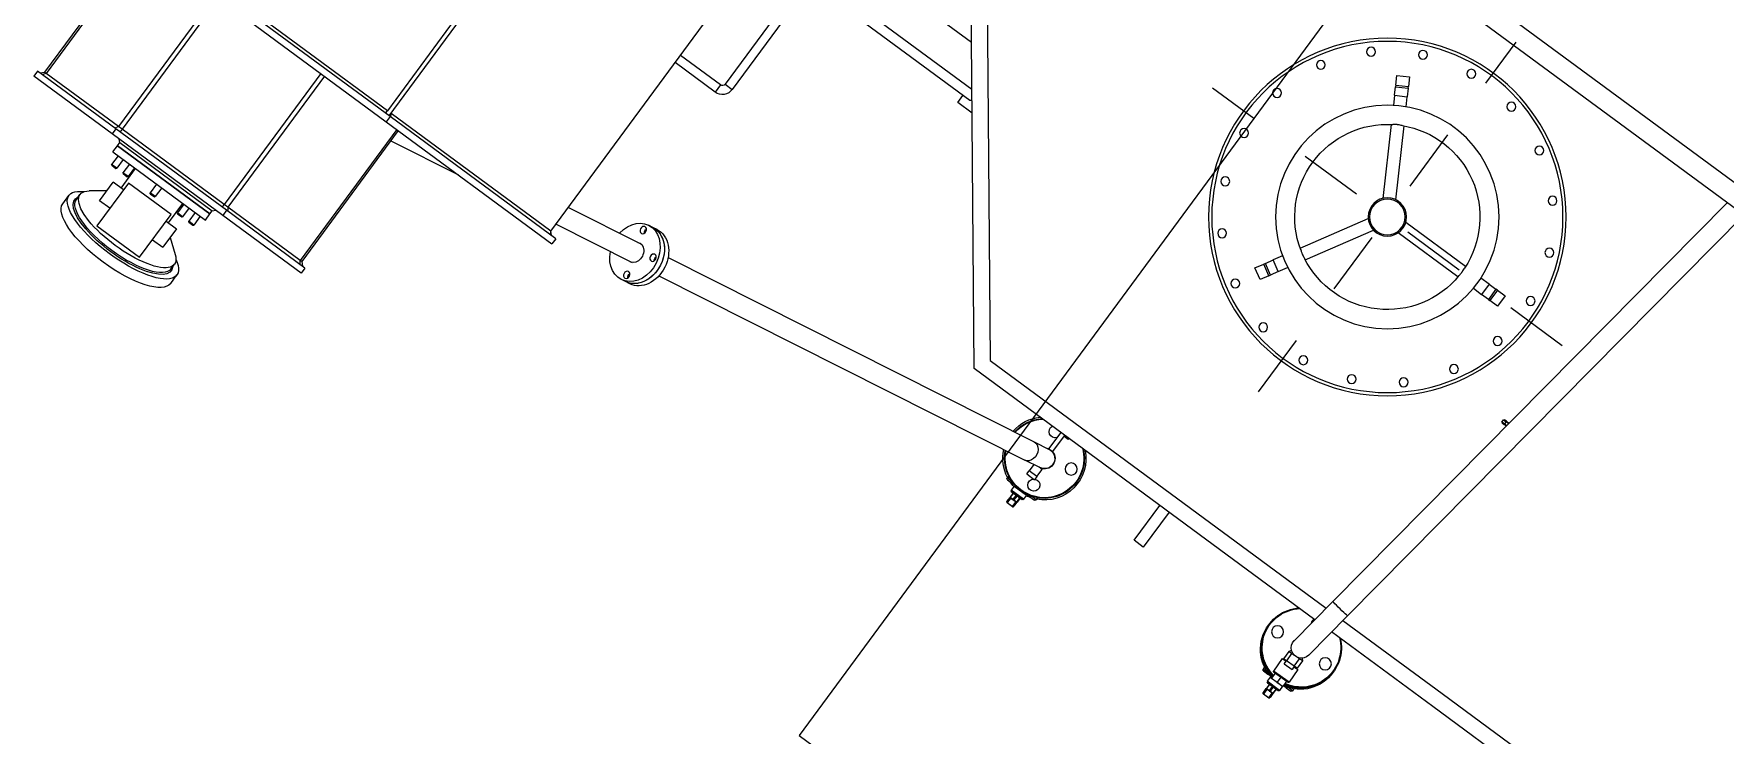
# Model space of a CAD drawing. Header units: metres. Extents: x 432095 to 435012, y 2470938 to 2473256.
# Drawn here: x 433767.552 to 433770.201, y 2471290.013 to 2471291.111 of the extents above; entities that cross this region are included whole.
import ezdxf

# ---------------------------------------------------------------- set-up
doc = ezdxf.new("R2010")
doc.units = ezdxf.units.M
doc.header["$MEASUREMENT"] = 0
doc.linetypes.add('MB D$0$CHAIN', pattern=[0.3543, 0.2362, -0.0295, 0.0591, -0.0295])
doc.linetypes.add('MB D$0$HIDDEN', pattern=[0.375, 0.25, -0.125])
doc.layers.add('cong trinh tram 110kv', color=7, linetype='Continuous', lineweight=5)
doc.layers.add('MB D$0$net dut du kien lam', color=8, linetype='MB D$0$HIDDEN', lineweight=20)

# ---------------------------------------------------------------- blocks, each defined once
blk = doc.blocks.new('MB D$0$MBA 63')
at = {"layer": 'MB D$0$net dut du kien lam', "color": 0, "linetype": 'ByBlock', "ltscale": 3}
blk.add_lwpolyline([(104138.6, 27512.3), (104138.6, 33512.3), (100638.6, 33512.3), (100638.6, 27512.3)], close=True, dxfattribs=at)
blk = doc.blocks.new('MB D$0$mba 1')
at = {"layer": 'cong trinh tram 110kv'}
for p, q in [((-22325.1, 7933), (-22325.1, 7916.6)), ((-22261.6, 7845.9), (-22261.6, 7928.9)), ((-22261.6, 7928.9), (-22178.6, 7928.9)), ((-22178.6, 7928.9), (-22178.6, 7845.9)), ((-22115.1, 7933), (-22115.1, 7916.6)), ((-22312.1, 7914.7), (-22312.1, 7905.3)), ((-22281.6, 7894.9), (-22281.6, 7858.9)), ((-22261.6, 7894.9), (-22281.6, 7894.9)), ((-22178.6, 7894.9), (-22158.6, 7894.9)), ((-22158.6, 7858.9), (-22158.6, 7894.9)), ((-22128.1, 7914.7), (-22128.1, 7905.3)), ((-22281.6, 7875.5), (-22303.9, 7892.3)), ((-22158.6, 7875.5), (-22136.3, 7892.3)), ((-22261.6, 7858.9), (-22281.6, 7858.9)), ((-22266.1, 7858.9), (-22266.1, 7820.9)), ((-22178.6, 7845.9), (-22261.6, 7845.9)), ((-22178.6, 7858.9), (-22158.6, 7858.9)), ((-22174.1, 7858.9), (-22174.1, 7820.9)), ((-22310.1, 7820.9), (-22130.1, 7820.9)), ((-22310.1, 7820.9), (-22310.1, 7808.9)), ((-22299.1, 7838.9), (-22300.1, 7837.9)), ((-22290.1, 7837.9), (-22300.1, 7837.9)), ((-22300.1, 7820.9), (-22300.1, 7837.9)), ((-22299.1, 7838.9), (-22291.1, 7838.9)), ((-22291.1, 7838.9), (-22290.1, 7837.9)), ((-22290.1, 7820.9), (-22290.1, 7837.9)), ((-22277.1, 7838.9), (-22278.1, 7837.9)), ((-22268.1, 7837.9), (-22278.1, 7837.9)), ((-22278.1, 7820.9), (-22278.1, 7837.9)), ((-22277.1, 7838.9), (-22269.1, 7838.9)), ((-22269.1, 7838.9), (-22268.1, 7837.9)), ((-22268.1, 7820.9), (-22268.1, 7837.9)), ((-22224.1, 7838.9), (-22225.1, 7837.9)), ((-22215.1, 7837.9), (-22225.1, 7837.9)), ((-22225.1, 7820.9), (-22225.1, 7837.9)), ((-22224.1, 7838.9), (-22216.1, 7838.9)), ((-22216.1, 7838.9), (-22215.1, 7837.9)), ((-22215.1, 7820.9), (-22215.1, 7837.9)), ((-22171, 7838.9), (-22172, 7837.9)), ((-22162, 7837.9), (-22172, 7837.9)), ((-22172, 7820.9), (-22172, 7837.9)), ((-22171, 7838.9), (-22163, 7838.9)), ((-22163, 7838.9), (-22162, 7837.9)), ((-22162, 7820.9), (-22162, 7837.9)), ((-22149.1, 7838.9), (-22150.1, 7837.9)), ((-22140.1, 7837.9), (-22150.1, 7837.9)), ((-22150.1, 7820.9), (-22150.1, 7837.9)), ((-22149.1, 7838.9), (-22141.1, 7838.9)), ((-22141.1, 7838.9), (-22140.1, 7837.9)), ((-22140.1, 7820.9), (-22140.1, 7837.9)), ((-22130.1, 7820.9), (-22130.1, 7808.9)), ((-22327.8, 7798.9), (-22480.1, 7798.9)), ((-22480.1, 7788.9), (-22480.1, 7798.9)), ((-22327.8, 7788.9), (-22480.1, 7788.9)), ((-22475.1, 7788.9), (-22470.1, 7783.9)), ((-22467.2, 7783.9), (-22470.7, 7788.9)), ((-22330.1, 7788.9), (-22326.6, 7783.9)), ((-22112.4, 7798.9), (-22327.8, 7798.9)), ((-22327.8, 7788.9), (-22327.8, 7798.9)), ((-22112.4, 7788.9), (-22327.8, 7788.9)), ((-22319.5, 7783.9), (-22319.5, 7788.9)), ((-22310.1, 7802.9), (-22314.1, 7798.9)), ((-22310.1, 7808.9), (-22130.1, 7808.9)), ((-22130.1, 7808.9), (-22310.1, 7808.9)), ((-22310.1, 7808.9), (-22310.1, 7802.9)), ((-22310.1, 7802.9), (-22130.1, 7802.9)), ((-22130.1, 7808.9), (-22130.1, 7802.9)), ((-22130.1, 7802.9), (-22126.1, 7798.9)), ((-22120.7, 7788.9), (-22120.7, 7783.9)), ((-22113.6, 7783.9), (-22110.1, 7788.9)), ((-21960.1, 7798.9), (-22112.4, 7798.9)), ((-22112.4, 7788.9), (-22112.4, 7798.9)), ((-21960.1, 7788.9), (-22112.4, 7788.9)), ((-21969.5, 7788.9), (-21973, 7783.9)), ((-21970.1, 7783.9), (-21965.1, 7788.9)), ((-21960.1, 7788.9), (-21960.1, 7798.9)), ((-22470.1, 7528.9), (-22470.1, 7783.9)), ((-22467.2, 7783.9), (-22470.1, 7783.9)), ((-22467.2, 7528.9), (-22467.2, 7783.9)), ((-22326.6, 7783.9), (-22467.2, 7783.9)), ((-22326.6, 7528.9), (-22326.6, 7783.9)), ((-22319.5, 7783.9), (-22326.6, 7783.9)), ((-22319.5, 7528.9), (-22319.5, 7783.9)), ((-22120.7, 7783.9), (-22319.5, 7783.9)), ((-22120.7, 7528.9), (-22120.7, 7783.9)), ((-22113.6, 7783.9), (-22120.7, 7783.9)), ((-22113.6, 7528.9), (-22113.6, 7783.9)), ((-21973, 7783.9), (-22113.6, 7783.9)), ((-21973, 7528.9), (-21973, 7783.9)), ((-21970.1, 7783.9), (-21973, 7783.9)), ((-21970.1, 7528.9), (-21970.1, 7783.9)), ((-22448.9, 7528.9), (-21993.3, 7528.9)), ((-21993.3, 7528.9), (-21671.1, 7528.9)), ((-21993.3, 7518.9), (-21993.3, 7528.9)), ((-21970.1, 7548.9), (-21852.8, 7528.9)), ((-21671.1, 7518.9), (-21671.1, 7528.9)), ((-21993.3, 7518.9), (-22448.9, 7518.9)), ((-22002.2, 7513.9), (-22437.9, 7513.9)), ((-22002.2, 7518.9), (-22002.2, 7513.9)), ((-22002.2, 4823.9), (-22002.2, 7513.9)), ((-21995.2, 7518.9), (-21995.2, 4818.9)), ((-21991.6, 7518.9), (-21995.2, 7513.9)), ((-21995.2, 7513.9), (-21995.2, 7518.9)), ((-21684.1, 7513.9), (-21995.2, 7513.9)), ((-21671.1, 7518.9), (-21993.3, 7518.9)), ((-21679.1, 7518.9), (-21684.1, 7513.9)), ((-21680.6, 7518.9), (-21684.1, 7513.9)), ((-21684.1, 7514), (-21684.1, 4823.9)), ((-21684.1, 7513.9), (-21684.1, 7514)), ((-21684.1, 7513.9), (-21684.1, 4823.9)), ((-21684.1, 7500.2), (-21552.6, 7477.8)), ((-21543.1, 7508.1), (-21550.4, 7509.4)), ((-21535.7, 7506.9), (-21543.1, 7508.1)), ((-21684.1, 7467.7), (-21558, 7446.3)), ((-21506.5, 7469.9), (-20873.7, 7362.1)), ((-21511.9, 7438.4), (-20879.1, 7330.6)), ((-20858, 7430.6), (-20857.9, 7422.9)), ((-20857.8, 7422.4), (-20858, 7422.4)), ((-20858, 7414.4), (-20858, 7422.4)), ((-20857.7, 7414.4), (-20857.8, 7422.4)), ((-20857.8, 7422.4), (-20852.1, 7422.4)), ((-20851.4, 7423.4), (-20857.1, 7423.4)), ((-20846.5, 7432.5), (-20856.5, 7432.4)), ((-20856.5, 7432.1), (-20846.5, 7432.2)), ((-20856.4, 7423.4), (-20856.5, 7432.1)), ((-20850.7, 7422.4), (-20852.1, 7422.4)), ((-20852.1, 7422.4), (-20852, 7414.4)), ((-20845.7, 7423.5), (-20851.4, 7423.4)), ((-20850.7, 7422.4), (-20845, 7422.5)), ((-20850.6, 7414.4), (-20850.7, 7422.4)), ((-20846.5, 7432.2), (-20846.4, 7423.5)), ((-20844.9, 7423), (-20845, 7430.7)), ((-20844.7, 7422.5), (-20845, 7422.5)), ((-20845, 7422.5), (-20845, 7414.5)), ((-20844.7, 7414.5), (-20844.7, 7422.5)), ((-20361.2, 7417.4), (-20340.2, 7417.4)), ((-20357.1, 7425.4), (-20357.4, 7425.4)), ((-20357.4, 7417.4), (-20357.4, 7425.4)), ((-20357.2, 7433.6), (-20357.2, 7426)), ((-20357.1, 7417.4), (-20357.1, 7425.4)), ((-20357.1, 7425.4), (-20351.4, 7425.4)), ((-20350.7, 7426.4), (-20356.4, 7426.4)), ((-20345.7, 7435.4), (-20355.7, 7435.4)), ((-20355.7, 7435.2), (-20345.7, 7435.2)), ((-20355.7, 7426.4), (-20355.7, 7435.2)), ((-20350, 7425.4), (-20351.4, 7425.4)), ((-20351.4, 7425.4), (-20351.4, 7417.4)), ((-20345.1, 7426.4), (-20350.7, 7426.4)), ((-20350, 7417.4), (-20350, 7425.4)), ((-20350, 7425.4), (-20344.3, 7425.4)), ((-20345.7, 7435.2), (-20345.7, 7426.4)), ((-20344.1, 7425.4), (-20344.3, 7425.4)), ((-20344.3, 7425.4), (-20344.3, 7417.4)), ((-20344.2, 7426), (-20344.2, 7433.6)), ((-20344.1, 7417.4), (-20344.1, 7425.4)), ((-21559, 7414.5), (-21566.4, 7415.7)), ((-21551.7, 7413.2), (-21559, 7414.5)), ((-20870.4, 7401.3), (-20879.7, 7401.2)), ((-20879.7, 7398.2), (-20879.7, 7401.2)), ((-20879.7, 7398.2), (-20877.9, 7398.2)), ((-20877.7, 7403.2), (-20869.1, 7403.3)), ((-20870.3, 7401.3), (-20870.4, 7401.3)), ((-20870.4, 7401.3), (-20870.4, 7401.3)), ((-20869.1, 7403.3), (-20869.1, 7401.7)), ((-20862.4, 7403.3), (-20869.1, 7403.3)), ((-20839.3, 7413), (-20863.3, 7412.8)), ((-20863.2, 7404.8), (-20863.3, 7412.8)), ((-20863.2, 7404.8), (-20839.2, 7405)), ((-20861.8, 7414.4), (-20840.8, 7414.5)), ((-20833.4, 7403.6), (-20840.1, 7403.5)), ((-20839.2, 7405), (-20839.3, 7413)), ((-20833.4, 7403.6), (-20824.7, 7403.7)), ((-20833.3, 7402), (-20833.4, 7403.6)), ((-20832, 7401.6), (-20832.1, 7401.6)), ((-20822.7, 7401.7), (-20832, 7401.6)), ((-20832, 7401.6), (-20832, 7401.6)), ((-20824.5, 7398.7), (-20822.7, 7398.7)), ((-20822.7, 7398.7), (-20822.7, 7401.7)), ((-20369.9, 7404.4), (-20379.2, 7404.4)), ((-20379.2, 7401.4), (-20379.2, 7404.4)), ((-20379.2, 7401.4), (-20377.4, 7401.4)), ((-20377.2, 7406.4), (-20368.6, 7406.4)), ((-20369.8, 7404.4), (-20369.9, 7404.4)), ((-20369.9, 7404.4), (-20369.9, 7404.4)), ((-20368.6, 7406.4), (-20368.6, 7404.8)), ((-20361.8, 7406.4), (-20368.6, 7406.4)), ((-20365, 7373.3), (-20364.5, 7397.3)), ((-20363.5, 7398.2), (-20364.5, 7397.3)), ((-20334.5, 7396.6), (-20364.5, 7397.3)), ((-20363.5, 7398.2), (-20335.5, 7397.6)), ((-20338.7, 7415.9), (-20362.7, 7415.9)), ((-20362.7, 7407.9), (-20362.7, 7415.9)), ((-20362.7, 7407.9), (-20360.3, 7407.9)), ((-20360.5, 7398.2), (-20360.3, 7408.2)), ((-20360.3, 7408.2), (-20349.3, 7407.9)), ((-20350, 7407.9), (-20338.7, 7407.9)), ((-20349.5, 7397.9), (-20349.3, 7407.9)), ((-20349.3, 7407.9), (-20338.3, 7407.7)), ((-20338.7, 7407.9), (-20338.7, 7415.9)), ((-20338.5, 7397.7), (-20338.3, 7407.7)), ((-20332.8, 7406.4), (-20338.3, 7406.4)), ((-20335.5, 7397.6), (-20334.5, 7396.6)), ((-20335, 7372.6), (-20334.5, 7396.6)), ((-20332.8, 7404.8), (-20332.8, 7406.4)), ((-20332.8, 7406.4), (-20324.2, 7406.4)), ((-20331.5, 7404.4), (-20331.6, 7404.4)), ((-20331.5, 7404.4), (-20331.5, 7404.4)), ((-20322.2, 7404.4), (-20331.5, 7404.4)), ((-20324, 7401.4), (-20322.2, 7401.4)), ((-20322.2, 7401.4), (-20322.2, 7404.4)), ((-20858.5, 7377.9), (-20843.5, 7378)), ((-20858.5, 7377.9), (-20858.5, 7371.9)), ((-20843.5, 7372), (-20858.5, 7371.9)), ((-20858.4, 7359.5), (-20858.5, 7371.9)), ((-20843.5, 7372), (-20843.5, 7378)), ((-20843.5, 7372), (-20843.3, 7358)), ((-20365, 7373.3), (-20357.5, 7373.1)), ((-20363.4, 7358.2), (-20363.1, 7372.2)), ((-20357.6, 7372.1), (-20363.1, 7372.2)), ((-20357.9, 7358.1), (-20357.6, 7372.1)), ((-20357.4, 7378.1), (-20357.6, 7372.1)), ((-20342.6, 7371.8), (-20357.6, 7372.1)), ((-20357.4, 7378.1), (-20342.4, 7377.8)), ((-20342.6, 7371.8), (-20342.9, 7357.8)), ((-20342.6, 7371.8), (-20342.4, 7377.8)), ((-20337.1, 7371.7), (-20342.6, 7371.8)), ((-20342.5, 7372.8), (-20335, 7372.6)), ((-20337.4, 7357.7), (-20337.1, 7371.7)), ((-20848, 7357.7), (-20873.7, 7362.1)), ((-20843.3, 7358), (-20849.4, 7358)), ((-20661.7, 7361.9), (-20661.7, 7293.9)), ((-20643.7, 7361.9), (-20661.7, 7361.9)), ((-20643.7, 7293.9), (-20643.7, 7361.9)), ((-20366.5, 7339.6), (-20354.1, 7254.1)), ((-20357.9, 7358.1), (-20363.4, 7358.2)), ((-20360.6, 7354.6), (-20363.4, 7358.2)), ((-20342.9, 7357.8), (-20357.9, 7358.1)), ((-20337.4, 7357.7), (-20342.9, 7357.8)), ((-20340.3, 7354.1), (-20337.4, 7357.7)), ((-20322.4, 7258.7), (-20334.9, 7344.3)), ((-20879.1, 7330.6), (-20853.4, 7326.2)), ((-20846.6, 7326), (-20854.6, 7325.9)), ((-20854.3, 7293.9), (-20854.6, 7325.9)), ((-20846.6, 7326), (-20846.3, 7293.9)), ((-21022.7, 7293.9), (-21402.7, 6787.3)), ((-20359.9, 7293.9), (-21022.7, 7293.9)), ((-20838.3, 7296.1), (-20846.3, 7296)), ((-20838.3, 7296.1), (-20838.3, 7293.9)), ((-20130.7, 7293.9), (-20327.5, 7293.9)), ((-18110.7, 7293.9), (-20130.7, 7293.9)), ((-21377.7, 6778.9), (-21010.2, 7268.9)), ((-21010.2, 7268.9), (-20356.2, 7268.9)), ((-20323.9, 7268.9), (-20130.7, 7268.9)), ((-20194.9, 6384.9), (-20322.4, 7258.7)), ((-20130.7, 7268.9), (-18110.7, 7268.9)), ((-20227.2, 6384.9), (-20354.1, 7254.1)), ((-21606.1, 7185.9), (-21684.1, 7185.9)), ((-21606.1, 7171.9), (-21606.1, 7185.9)), ((-21606.1, 7171.9), (-21684.1, 7171.9)), ((-21601.1, 7166.9), (-21587.1, 7166.9)), ((-21601.1, 6830.9), (-21601.1, 7166.9)), ((-21587.1, 6830.9), (-21587.1, 7166.9)), ((-21290.7, 6973.9), (-21290.7, 6959.9)), ((-21262.7, 6973.9), (-21290.7, 6973.9)), ((-21277.7, 6959.9), (-21587.1, 6959.9)), ((-21587.1, 6943.9), (-21285.2, 6943.9)), ((-20745, 6916.1), (-20762.3, 6906.1)), ((-20737.5, 6903.1), (-20745, 6916.1)), ((-20762.3, 6906.1), (-20754.8, 6893.1)), ((-20737.5, 6903.1), (-20754.8, 6893.1)), ((-20753.4, 6890.7), (-20754.8, 6893.1)), ((-20736.1, 6900.7), (-20753.4, 6890.7)), ((-20753.4, 6890.7), (-20746.7, 6879.1)), ((-20729.4, 6889.1), (-20746.7, 6879.1)), ((-20737.5, 6903.1), (-20736.1, 6900.7)), ((-20729.4, 6889.1), (-20736.1, 6900.7)), ((-20729.4, 6889.1), (-20721.4, 6875.3)), ((-21587.1, 6884.9), (-21329.5, 6884.9)), ((-20738.7, 6865.3), (-20746.7, 6879.1)), ((-20302.7, 6870.9), (-20307.7, 6870.9)), ((-20307.7, 6870.9), (-20307.7, 6866.9)), ((-20307.7, 6866.9), (-20302.7, 6866.9)), ((-20306.7, 6871.9), (-20302.7, 6871.9)), ((-20302.7, 6865.9), (-20306.7, 6865.9)), ((-20302.7, 6871.9), (-20302.7, 6870.9)), ((-20298.3, 6871.9), (-20302.7, 6871.9)), ((-20302.7, 6870.9), (-20298.1, 6870.9)), ((-20302.7, 6866.9), (-20302.7, 6870.9)), ((-20302.7, 6865.9), (-20302.7, 6866.9)), ((-20297.5, 6866.9), (-20302.7, 6866.9)), ((-20302.7, 6865.9), (-20297.4, 6865.9)), ((-20723.7, 6839.2), (-20665.5, 6738.4)), ((-20706.4, 6849.2), (-20648.2, 6748.4)), ((-20498.1, 6728.9), (-20614.4, 6728.9)), ((-20468, 6728.9), (-20452, 6728.9)), ((-20438.7, 6728.9), (-20452, 6728.9)), ((-20452, 6708.9), (-20452, 6728.9)), ((-20438.7, 6728.9), (-20435.8, 6728.9)), ((-20438.7, 6708.9), (-20438.7, 6728.9)), ((-20420.8, 6728.9), (-20435.8, 6728.9)), ((-20435.8, 6708.9), (-20435.8, 6728.9)), ((-20420.8, 6708.9), (-20420.8, 6728.9)), ((-20498.1, 6708.9), (-20614.4, 6708.9)), ((-20452, 6708.9), (-20468, 6708.9)), ((-20452, 6708.9), (-20438.7, 6708.9)), ((-20435.8, 6708.9), (-20438.7, 6708.9)), ((-20435.8, 6708.9), (-20420.8, 6708.9)), ((-20723.7, 6598.7), (-20665.5, 6699.5)), ((-20706.4, 6588.7), (-20648.2, 6689.5)), ((-20746.7, 6558.8), (-20738.7, 6572.6)), ((-20754.8, 6544.8), (-20762.3, 6531.8)), ((-20754.8, 6544.8), (-20753.4, 6547.2)), ((-20754.8, 6544.8), (-20737.5, 6534.8)), ((-20746.7, 6558.8), (-20753.4, 6547.2)), ((-20753.4, 6547.2), (-20736.1, 6537.2)), ((-20746.7, 6558.8), (-20729.4, 6548.8)), ((-20736.1, 6537.2), (-20729.4, 6548.8)), ((-20721.4, 6562.6), (-20729.4, 6548.8)), ((-20762.3, 6531.8), (-20745, 6521.8)), ((-20745, 6521.8), (-20737.5, 6534.8)), ((-20736.1, 6537.2), (-20737.5, 6534.8)), ((-20874.5, 6384.9), (-19414.7, 6384.9)), ((-20874.5, 6352.9), (-18367.7, 6352.9))]:
    blk.add_line(p, q, dxfattribs=at)
at = {"layer": 'cong trinh tram 110kv', "linetype": 'MB D$0$CHAIN', "ltscale": 21.168501}
for p, q in [((-20642.7, 7058.9), (-20642.7, 6378.9)), ((-20302.7, 6718.9), (-20982.7, 6718.9))]:
    blk.add_line(p, q, dxfattribs=at)
at = {"layer": 'cong trinh tram 110kv'}
for centre, radius in [((-20807.2, 7330.5), 9.5), ((-20395.7, 7343.9), 9.5), ((-20305.8, 7340), 9.5), ((-20642.7, 6718.9), 280), ((-20642.7, 6718.9), 275), ((-20696.8, 6973.3), 7), ((-20615.5, 6977.5), 7), ((-20772.7, 6944.1), 7), ((-20537, 6956.5), 7), ((-20468.7, 6912.2), 7), ((-20835.9, 6892.9), 7), ((-20642.7, 6718.9), 175), ((-20417.5, 6848.9), 7), ((-20880.2, 6824.7), 7), ((-20388.4, 6773), 7), ((-20901.3, 6746.1), 7), ((-20642.7, 6718.9), 30), ((-20642.7, 6718.9), 28), ((-20384.1, 6691.8), 7), ((-20897, 6664.9), 7), ((-20405.2, 6613.2), 7), ((-20867.9, 6588.9), 7), ((-20449.5, 6545), 7), ((-20816.7, 6525.7), 7), ((-20512.7, 6493.8), 7), ((-20748.5, 6481.4), 7), ((-20669.9, 6460.4), 7), ((-20588.7, 6464.6), 7)]:
    blk.add_circle(centre, radius, dxfattribs=at)
for centre, radius, start, end in [((-20857, 7422.4), 1, 90.4871, 180.4871), ((-20845.7, 7422.5), 1, 0.4871, 90.4871), ((-20361.2, 7415.9), 1.5, 90, 180), ((-20356.4, 7425.4), 1, 90, 180), ((-20345.1, 7425.4), 1, 0, 90), ((-20340.2, 7415.9), 1.5, 0, 90), ((-20850.7, 7341.9), 65.1, 116.458, 156.0968), ((-20850.7, 7341.9), 62.5, 309.8254, 155.4958), ((-20850.7, 7341.9), 61.5, 308.6947, 155.2489), ((-20877.7, 7401.2), 2, 90.4871, 180.4871), ((-20877.7, 7398.2), 2, 180.4871, 203.8358), ((-20850.7, 7341.9), 65.1, 101.1124, 109.583), ((-20861.8, 7412.9), 1.5, 90.4871, 180.4871), ((-20861.7, 7404.9), 1.5, 180.4871, 256.103), ((-20839.3, 7385.5), 9.5, 243.7543, 231.9656), ((-20840.8, 7413), 1.5, 0.4871, 90.4871), ((-20840.7, 7405), 1.5, 284.8712, 0.4871), ((-20850.7, 7341.9), 65.1, 71.3912, 79.8618), ((-20824.7, 7401.7), 2, 0.4871, 90.4871), ((-20824.7, 7398.7), 2, 337.1384, 0.4871), ((-20850.7, 7341.9), 65.1, 312.4778, 64.5162), ((-20350.7, 7344.9), 62.5, 98.8456, 181.3752), ((-20350.7, 7341.9), 62.5, 98.9056, 230.1746), ((-20350.7, 7341.9), 61.5, 99.0722, 231.3053), ((-20350.7, 7344.9), 61, 99.0961, 151.2128), ((-20377.2, 7404.4), 2, 90, 180), ((-20377.2, 7401.4), 2, 180, 203.3487), ((-20361.2, 7407.9), 1.5, 180, 255.6159), ((-20340.2, 7407.9), 1.5, 350.7063, 0), ((-20350.7, 7344.9), 61, 28.7872, 78.3184), ((-20350.7, 7341.9), 62.5, 309.8254, 78.6319), ((-20350.7, 7341.9), 61.5, 308.6947, 78.4653), ((-20350.7, 7344.9), 62.5, 358.6248, 78.5719), ((-20324.2, 7404.4), 2, 0, 90), ((-20324.2, 7401.4), 2, 336.6513, 0), ((-20850.7, 7341.9), 16, 260.3287, 80.3287), ((-20850.7, 7341.9), 16.5, 284.5168, 76.346), ((-20350.7, 7341.9), 16, 8.3043, 188.3043), ((-20850.7, 7341.9), 65.1, 184.5605, 227.5222), ((-20850.7, 7341.9), 62.5, 185.1615, 230.1746), ((-20850.7, 7341.9), 61.5, 185.4084, 231.3053), ((-20850.7, 7341.9), 16.5, 246.1875, 256.4574), ((-20862.1, 7298.4), 9.5, 35.577, 208.0611), ((-20352.7, 7297), 9.5, 150.917, 198.6856), ((-21606.1, 7166.9), 19, 0, 90), ((-21606.1, 7166.9), 5, 0, 90), ((-20642.7, 6718.9), 145, 2.9385, 117.0615), ((-20306.7, 6870.9), 1, 90, 180), ((-20306.7, 6866.9), 1, 180, 270), ((-20642.7, 6718.9), 145, 122.9385, 237.0615), ((-20642.7, 6718.9), 145, 242.9385, 357.0615), ((-20692.7, 5908.9), 370, 19.9098, 108.1511)]:
    blk.add_arc(centre, radius, start, end, dxfattribs=at)
for centre, major_axis, ratio, start_param, end_param in [((-22220.1, 7916.6), (105, 0), 0.34202, 5.728247, 9.979716), ((-22220.1, 7933), (-105, 0), 0.34202, 3.141593, 6.283185), ((-22220.1, 7916.6), (94, 0), 0.34202, 6.076534, 9.63143), ((-22220.1, 7905.3), (92, 0), 0.34202, 5.857002, 9.850961), ((-22220.1, 7914.7), (-92, 0), 0.34202, 3.141593, 6.283185), ((-21558.4, 7462.6), (-8, -46.8), 0.782873, 5.05595, 10.652013), ((-21551.1, 7461.3), (8, 46.8), 0.782873, 3.141593, 6.283185), ((-21551.1, 7461.3), (-8, -46.8), 0.782873, 0, 3.141593), ((-21543.7, 7460), (8, 46.8), 0.782873, 3.141593, 6.283185), ((-21540.7, 7497.2), (-1.01, -5.91), 0.782873, 4.060172, 5.364606), ((-21558.4, 7462.6), (2.8, 16.3), 0.782873, 2.894784, 6.529994), ((-21523.3, 7451.2), (-1.01, -5.91), 0.782873, 4.060172, 5.364606), ((-21561.4, 7425.4), (-1.01, -5.91), 0.782873, 4.060172, 5.364606), ((-20856.8, 7466.2), (-1.2, -35.7), 0.002124, 6.143348, 6.232678), ((-20857, 7422.4), (-0.009, 1), 0.707107, 0, 1.570796), ((-20856.5, 7430.9), (-1.54, -0.01), 0.972305, 4.712389, 5.006723), ((-20856.5, 7430.9), (1.33, -1.31), 0.535184, 2.062193, 2.355862), ((-20851.4, 7422.4), (-0.009, 1), 0.707107, 0, 1.570796), ((-20851.4, 7422.4), (-0.009, 1), 0.707107, 4.712389, 6.283185), ((-20846.5, 7431), (1.54, 0.01), 0.972305, 1.276463, 1.570796), ((-20846.5, 7431), (1.31, 1.33), 0.535184, 0.78573, 1.079399), ((-20845.7, 7422.5), (-0.009, 1), 0.707107, 4.712389, 6.283185), ((-20846.8, 7466.3), (1.8, -35.6), 0.002124, 0.050507, 0.139837), ((-20355.7, 7469.2), (-1.5, -35.6), 0.002124, 6.143348, 6.232678), ((-20356.4, 7425.4), (0, 1), 0.707107, 0, 1.570796), ((-20355.7, 7433.9), (-1.54, 0), 0.972305, 4.712389, 5.006723), ((-20355.7, 7433.9), (1.32, -1.32), 0.535184, 2.062193, 2.355862), ((-20350.7, 7425.4), (0, 1), 0.707107, 0, 1.570796), ((-20350.7, 7425.4), (0, 1), 0.707107, 4.712389, 6.283185), ((-20345.7, 7433.9), (1.54, 0), 0.972305, 1.276463, 1.570796), ((-20345.7, 7433.9), (1.32, 1.32), 0.535184, 0.78573, 1.079399), ((-20345.1, 7425.4), (0, 1), 0.707107, 4.712389, 6.283185), ((-20345.7, 7469.2), (1.5, -35.6), 0.002124, 0.050507, 0.139837), ((-20869.1, 7401.3), (-0.02, 2), 0.658621, 0, 1.570796), ((-20833.3, 7401.6), (-0.02, 2), 0.658621, 4.712389, 6.283185), ((-20368.6, 7404.4), (0, 2), 0.658621, 0, 1.570796), ((-20332.8, 7404.4), (0, 2), 0.658621, 4.712389, 6.283185), ((-20876.4, 7346.3), (-2.7, -15.8), 0.782873, 0, 3.141593), ((-20338.2, 7256.4), (15.8, 2.3), 0.039387, 0, 3.141593)]:
    blk.add_ellipse(centre, major_axis=major_axis, ratio=ratio, start_param=start_param, end_param=end_param, dxfattribs=at)
for centre, major_axis in [((-21548.1, 7498.5), (1.01, 5.91)), ((-21530.7, 7452.4), (1.01, 5.91)), ((-21568.8, 7426.7), (-1.01, -5.91))]:
    blk.add_ellipse(centre, major_axis=major_axis, ratio=0.782873, dxfattribs=at)
for points, knots in [([(-20858, 7430.9), (-20858, 7430.9), (-20858, 7430.9), (-20858, 7431), (-20858, 7431), (-20857.9, 7431.2), (-20857.9, 7431.3), (-20857.8, 7431.5), (-20857.8, 7431.6), (-20857.6, 7431.9), (-20857.5, 7432), (-20857.3, 7432.1), (-20857.2, 7432.2), (-20857, 7432.3), (-20857, 7432.3), (-20856.9, 7432.3)], [2.4807892, 2.4807892, 2.4807892, 2.4807892, 2.4857737, 2.4857737, 2.5003637, 2.5003637, 2.529753, 2.529753, 2.5698827, 2.5698827, 2.6100125, 2.6100125, 2.6514724, 2.6514724, 2.6661643, 2.6661643, 2.6661643, 2.6661643]), ([(-20846, 7432.4), (-20846, 7432.4), (-20845.9, 7432.4), (-20845.7, 7432.3), (-20845.6, 7432.2), (-20845.4, 7432.1), (-20845.3, 7432), (-20845.1, 7431.7), (-20845.1, 7431.5), (-20845, 7431.3), (-20845, 7431.2), (-20845, 7431.1), (-20845, 7431), (-20845, 7431), (-20845, 7431), (-20845, 7431)], [0.2648647, 0.2648647, 0.2648647, 0.2648647, 0.2849636, 0.2849636, 0.3226873, 0.3226873, 0.360411, 0.360411, 0.4165503, 0.4165503, 0.4361757, 0.4361757, 0.4478564, 0.4478564, 0.4500077, 0.4500077, 0.4500077, 0.4500077]), ([(-20357.2, 7433.9), (-20357.2, 7434), (-20357.2, 7434), (-20357.2, 7434), (-20357.2, 7434.1), (-20357.2, 7434.2), (-20357.2, 7434.3), (-20357.1, 7434.6), (-20357, 7434.7), (-20356.9, 7434.9), (-20356.8, 7435), (-20356.6, 7435.2), (-20356.4, 7435.3), (-20356.2, 7435.3), (-20356.2, 7435.4), (-20356.1, 7435.4)], [2.4807892, 2.4807892, 2.4807892, 2.4807892, 2.4857737, 2.4857737, 2.5003637, 2.5003637, 2.529753, 2.529753, 2.5698827, 2.5698827, 2.6100125, 2.6100125, 2.6514724, 2.6514724, 2.6661643, 2.6661643, 2.6661643, 2.6661643]), ([(-20345.3, 7435.4), (-20345.2, 7435.4), (-20345.1, 7435.3), (-20345, 7435.3), (-20344.8, 7435.2), (-20344.6, 7435), (-20344.6, 7434.9), (-20344.4, 7434.7), (-20344.3, 7434.5), (-20344.2, 7434.2), (-20344.2, 7434.1), (-20344.2, 7434), (-20344.2, 7434), (-20344.2, 7434), (-20344.2, 7434), (-20344.2, 7433.9)], [0.2648647, 0.2648647, 0.2648647, 0.2648647, 0.2849636, 0.2849636, 0.3226873, 0.3226873, 0.360411, 0.360411, 0.4165503, 0.4165503, 0.4361757, 0.4361757, 0.4478564, 0.4478564, 0.4500077, 0.4500077, 0.4500077, 0.4500077]), ([(-21275.2, 6957.3), (-21275.6, 6958.5), (-21276.2, 6959.3), (-21276.8, 6959.7), (-21277.1, 6959.9), (-21277.4, 6959.9), (-21277.7, 6959.9)], [0.9887669, 0.9887669, 0.9887669, 0.9887669, 1.4002356, 1.4002356, 1.4002356, 1.5707963, 1.5707963, 1.5707963, 1.5707963]), ([(-20721.6, 6840.6), (-20721.4, 6840.7), (-20721.3, 6840.8), (-20720.5, 6841.3), (-20719.8, 6841.9), (-20718.5, 6842.9), (-20717.9, 6843.3), (-20716.9, 6844), (-20716.5, 6844.3), (-20715.9, 6844.6), (-20715.8, 6844.7), (-20715.6, 6844.8), (-20715.6, 6844.8), (-20715.4, 6844.9), (-20715.4, 6844.9), (-20715.2, 6845), (-20715.1, 6845.1), (-20714.8, 6845.2), (-20714.7, 6845.3), (-20713.5, 6846), (-20712.4, 6846.4), (-20710.5, 6847.2), (-20709.7, 6847.6), (-20708.9, 6848), (-20708.8, 6848), (-20708.7, 6848.1)], [-3.870199, -3.870199, -3.870199, -3.870199, -3.801612, -3.801612, -3.514113, -3.514113, -3.295822, -3.295822, -3.162695, -3.162695, -3.124518, -3.124518, -3.10122, -3.10122, -3.080188, -3.080188, -3.053342, -3.053342, -2.998597, -2.998597, -2.681092, -2.681092, -2.367642, -2.367642, -2.323314, -2.323314, -2.323314, -2.323314]), ([(-20497.9, 6726.4), (-20497.9, 6726), (-20497.8, 6725.5), (-20497.7, 6724.3), (-20497.6, 6723.5), (-20497.4, 6722.1), (-20497.4, 6721.6), (-20497.3, 6720.7), (-20497.3, 6720.3), (-20497.3, 6719.7), (-20497.3, 6719.5), (-20497.3, 6719), (-20497.3, 6718.8), (-20497.3, 6718.4), (-20497.3, 6718.2), (-20497.3, 6717.6), (-20497.3, 6717.2), (-20497.4, 6715.5), (-20497.6, 6714.3), (-20497.8, 6712.6), (-20497.9, 6712), (-20497.9, 6711.5)], [-3.791507, -3.791507, -3.791507, -3.791507, -3.626434, -3.626434, -3.362197, -3.362197, -3.227243, -3.227243, -3.118573, -3.118573, -3.058319, -3.058319, -3.007451, -3.007451, -2.946922, -2.946922, -2.836965, -2.836965, -2.49262, -2.49262, -2.275467, -2.275467, -2.275467, -2.275467]), ([(-20708.7, 6589.8), (-20709.2, 6590.1), (-20709.9, 6590.4), (-20711.4, 6591), (-20712.2, 6591.4), (-20713.6, 6592), (-20714.1, 6592.3), (-20714.9, 6592.7), (-20715.2, 6592.9), (-20715.8, 6593.2), (-20716.2, 6593.4), (-20717, 6594), (-20717.5, 6594.3), (-20718.9, 6595.3), (-20719.8, 6596), (-20720.9, 6596.8), (-20721.2, 6597.1), (-20721.6, 6597.3)], [-3.64332, -3.64332, -3.64332, -3.64332, -3.407235, -3.407235, -3.137783, -3.137783, -3.005302, -3.005302, -2.909348, -2.909348, -2.810606, -2.810606, -2.664607, -2.664607, -2.33917, -2.33917, -2.197928, -2.197928, -2.197928, -2.197928])]:
    blk.add_open_spline(points, degree=3, knots=knots, dxfattribs=at)

msp = doc.modelspace()

# ---------------------------------------------------------------- block references
at = {"layer": 'cong trinh tram 110kv', "yscale": 0.00100000003283925, "zscale": 0.001}
for name, p, xscale, rotation in [('MB D$0$MBA 63', (433808.3774, 2471390.1698), 0.001000000045165598, 233.6153637256497), ('MB D$0$mba 1', (433790.2762, 2471283.9879), -0.001000000032834317, 143.6153590623919)]:
    msp.add_blockref(name, p, dxfattribs=dict(at, xscale=xscale, rotation=rotation))

doc.saveas('drawing.dxf')
